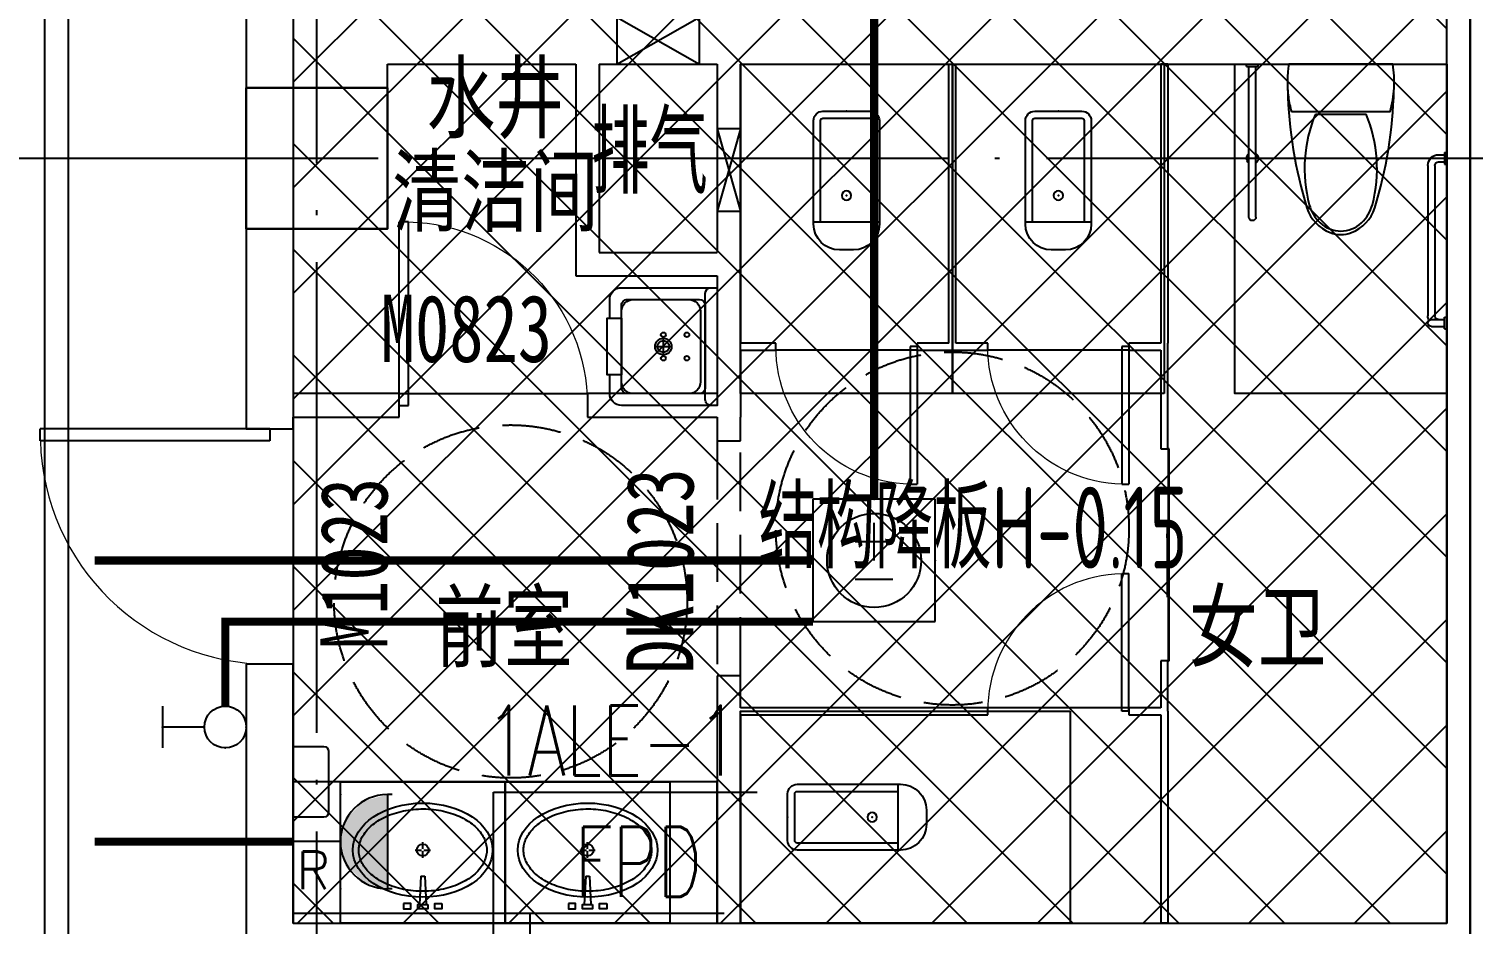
# Model space of a CAD drawing. Extents: x -228436 to 663611, y -207485 to 163917.
# Drawn here: x 47277 to 53412, y 11145 to 14950 of the extents above; entities that cross this region are included whole.
import ezdxf
from ezdxf.enums import TextEntityAlignment as Align

# ---------------------------------------------------------------- set-up
doc = ezdxf.new("R2010")
doc.units = 0
doc.header["$LTSCALE"] = 1000
for name, pattern in [('DASH', [0.35, 0.25, -0.1]), ('X-104 13#平面$0$DASH', [0.35, 0.25, -0.1]), ('X-104 13#平面$0$DOTE', [2.4200000000000004, 2, -0.2, 0.02, -0.2])]:
    doc.linetypes.add(name, pattern=pattern)
doc.layers.get('0').update_dxf_attribs({"linetype": 'CONTINUOUS'})
for name, color, linetype in [('CABLETRAY', 130, 'CONTINUOUS'), ('DIM-箱柜', 80, 'CONTINUOUS'), ('EQUIP-动力', 80, 'CONTINUOUS'), ('EQUIP-插座', 80, 'CONTINUOUS'), ('EQUIP-照明', 80, 'CONTINUOUS'), ('TEL_LEAD', 3, 'CONTINUOUS'), ('WIRE-动力控制', 160, 'DASH'), ('WIRE-插座', 160, 'CONTINUOUS'), ('X-104 13#平面$0$02-TEXT_房间', 9, 'CONTINUOUS'), ('X-104 13#平面$0$02-TEXT_标注', 8, 'CONTINUOUS'), ('X-104 13#平面$0$02-TEXT_门窗', 8, 'CONTINUOUS'), ('X-104 13#平面$0$A-C_窗', 8, 'CONTINUOUS'), ('X-104 13#平面$0$A-C_门', 8, 'CONTINUOUS'), ('X-104 13#平面$0$A-I_卫-洁具', 8, 'CONTINUOUS'), ('X-104 13#平面$0$A-I_卫-隔断', 8, 'CONTINUOUS'), ('X-104 13#平面$0$A-TECH_暖通', 6, 'CONTINUOUS'), ('X-104 13#平面$0$A_AXIS-轴线', 8, 'X-104 13#平面$0$DOTE'), ('X-104 13#平面$0$A_STR-砌块墙', 7, 'CONTINUOUS'), ('X-104 13#平面$0$A_STR-砼柱', 7, 'CONTINUOUS')]:
    doc.layers.add(name, color=color, linetype=linetype)
doc.layers.add('X-104 13#平面$0$000套内', color=8, linetype='CONTINUOUS', lineweight=30, plot=False)
doc.layers.add('X-104 13#平面$0$04-不打印_辅助线', color=8, linetype='CONTINUOUS', plot=False)
doc.styles.add('_TCH_DIM', font='SIMPLEX', dxfattribs={"bigfont": 'GBCBIG'})
doc.styles.add('_TEL_DIM', font='ROMANS2', dxfattribs={"width": 0.8, "height": 3.5, "bigfont": 'HZDF2'})
doc.styles.get("Standard").update_dxf_attribs({"font": 'GBENOR', "bigfont": 'GBCBIG'})
doc.styles.add('X-104 13#平面$0$_TCH_SPACE', font='STXIHEI.TTF', dxfattribs={"width": 0.75, "height": 5})
doc.styles.add('X-104 13#平面$0$_TCH_WINDOW', font='STXIHEI.TTF', dxfattribs={"width": 0.75, "height": 3.5})
doc.styles.add('X-104 13#平面$0$Standard', font='ros1.shx', dxfattribs={"width": 0.75, "bigfont": 'jd.shx'})

# ---------------------------------------------------------------- blocks, each defined once
blk = doc.blocks.new('X-104 13#平面$0$轴网')
at = {"layer": 'X-104 13#平面$0$A_AXIS-轴线', "linetype": 'X-104 13#平面$0$DOTE'}
blk.add_line((48500, -7400.98603368341), (48500, 24620.25062679139), dxfattribs=at)
blk = doc.blocks.new('X-104 13#平面$0$$lvtry$00000200')
at = {"color": 0}
for p, q in [((-109.7834388052506, -40.0000000100008, 1e-08), (-109.7834388052433, -469.6564289897615, 1e-08)), ((99.78343880524335, -30.0000000100008, 1e-08), (-99.78343880524335, -30.0000000100008, 1e-08)), ((109.7834388052361, -469.6564289897615, 1e-08), (109.7834388052361, -40.0000000100008, 1e-08))]:
    blk.add_line(p, q, dxfattribs=at)
at = {"color": 0, "elevation": 1e-08}
blk.add_lwpolyline([(99.78343880524335, -1.000080374069512e-08), (-99.78343880524335, -1.000080374069512e-08, 0.4142135623730951), (-139.7834388052433, -40.0000000100008), (-139.7834388052433, -479.6564289897615, 0.4142135623730951), (-29.78343880524335, -589.6564289897615), (29.78343880523607, -589.6564289897615, 0.4142135623730903), (139.7834388052361, -479.6564289897633), (139.7834388052361, -40.0000000100008, 0.4142135623730951)], format="xyb", close=True, dxfattribs=at)
blk.add_lwpolyline([(139.7834388052361, -469.6564289897615), (-139.7834388052433, -469.6564289897615)], dxfattribs=at)
at = {"color": 0}
blk.add_circle((0, -358.6146012114659, 1e-08), 20, dxfattribs=at)
for centre, start, end in [((-99.78343880525063, -40.0000000100008, 1e-08), 90, 180), ((99.78343880523607, -40.0000000100008, 1e-08), 0, 90)]:
    blk.add_arc(centre, 10, start, end, dxfattribs=at)
for p in [(0, 0), (0, -358.6146012114659, 1e-08)]:
    blk.add_point(p, dxfattribs=at)
blk = doc.blocks.new('X-104 13#平面$0$hgfasg')
at = {"layer": 'X-104 13#平面$0$04-不打印_辅助线'}
blk.add_lwpolyline([(-450, 1400), (450, 1400), (450, 0), (-450, 0)], close=True, dxfattribs=at)
at = {"yscale": -1}
blk.add_blockref('X-104 13#平面$0$$lvtry$00000200', (0, 200), dxfattribs=at)
blk = doc.blocks.new('X-104 13#平面$0$A-toilet-F2$0$A-toilet-F3$0$$plan$00000388')
for p, q in [((-202.5, -209.53125), (-202.5, 209.53125)), ((0, -220.78125), (0, 220.78125)), ((-211.7636100000016, 107.6506163835302), (-211.7636100000016, -107.6506388835276))]:
    blk.add_line(p, q)
blk.add_lwpolyline([(-202.4999999999999, -209.5312499999999), (-151.5815775000015, -220.9312574999972), (-102.2263650000007, -226.3893074999992), (-50.17650749999908, -226.3893074999992), (8.526512829121202e-14, -220.7812499999999)])
for centre, radius, start, end in [((-70.50223739520334, -1596.893304158019), 1822.905267548176, 91.22236801686525, 107.2477400730136), ((-76.17188249999913, -236.25), 463.3354349999999, 97.73994600000086, 105.8219819999994), ((-76.17188249999913, -236.25), 463.3354349999999, 80.5376779999934, 97.73994600000086), ((-562.4982811024126, -12.18639293920603), 163.5812782416205, 107.2477400730136, 159.5476091936029), ((-555.5449209055997, -23.26485846064998), 162.7261878014058, 104.7785650587778, 136.8542646013629), ((-443.4417002224786, -448.2021481943076), 602.2018211347165, 67.37374387746667, 104.7785650587778), ((-580.3665348804823, -1.124999869261956e-05), 128.7061108459815, 136.8542646013629, 223.1457353986371), ((-595.175017904075, 0), 128.7061108459815, 159.5476091936029, 200.4523908063857), ((-562.4982811024126, 12.18639293920603), 163.5812782416205, 200.4523908063857, 252.7522599269864), ((-555.5449209055997, 23.26483596065259), 162.7261878014058, 223.1457353986371, 255.2214349412222), ((-443.4417002224786, 448.2021256943101), 602.2018211347165, 255.2214349412222, 292.6262561225334), ((-70.50223739520334, 1596.893304158019), 1822.905267548176, 252.7522599269864, 268.7776319831348)]:
    blk.add_arc(centre, radius, start, end)
blk = doc.blocks.new('X-104 13#平面$0$33')
at = {"layer": 'X-104 13#平面$0$04-不打印_辅助线'}
blk.add_lwpolyline([(-450, 1399.999999999709), (450, 1399.999999999651), (450, -3.492459654808044e-10), (-450, -2.91038304567337e-10)], close=True, dxfattribs=at)
at = {"rotation": 270}
blk.add_blockref('X-104 13#平面$0$A-toilet-F2$0$A-toilet-F3$0$$plan$00000388', (0, 0), dxfattribs=at)
blk = doc.blocks.new('X-104 13#平面$0$残疾人扶手1')
for p, q in [((-700, -9.99999475479126), (-700.0000001192093, 5.424022674560547e-06)), ((-1.788139343261719e-07, -10), (0, 0)), ((-750.0000001192093, -9.999994456768036), (-750, -1.549720764160156e-06)), ((-750.0000001192093, -9.999994456768036), (-700, -9.99999475479126)), ((-740, -65.00071978569031), (-740.0000000596046, -9.99999463558197)), ((-710.0000001192093, -65.00164842605591), (-710.0000000596046, -9.999994695186615)), ((-54.99999988079071, -50.00000697374344), (-695.0000002384186, -49.99999493360519)), ((-50, -9.999999940395355), (-50, -1.192092895507812e-07)), ((-1.788139343261719e-07, -10), (-50, -9.999999940395355)), ((-40.00000005960464, -35.00000029802322), (-40, -10.00000005960464)), ((-10.00000005960464, -35.00000041723251), (-10, -10.00000005960464)), ((-54.99999988079071, -80.00000703334808), (-695.0000002384186, -79.9999949336052))]:
    blk.add_line(p, q)
for centre, radius, start, end in [((-695, -34.99999493360519), 15, 180, 270), ((-55, -35.00000023841858), 15, 270, 0), ((-55, -35.00000023841858), 45.00000000000363, 270, 0), ((-725, -64.9999949336052), 14.99999998312334, 180, 0), ((-695, -34.99999493360519), 45.00000000000363, 244.4712198360607, 270)]:
    blk.add_arc(centre, radius, start, end)
blk = doc.blocks.new('X-104 13#平面$0$残疾人扶手2')
for p, q in [((-10.00000113248825, -49.99999988079071), (-10.00000011920929, 3.576278686523438e-07)), ((-10.00000011920929, 3.576278686523438e-07), (-5.960464477539062e-08, 0)), ((-650.0016621351242, -9.999985933303833), (-10.00000029802322, -9.999999582767487)), ((-650.0007342100143, -39.99998587369919), (-10.00000101327896, -39.99999994039536)), ((-10.00000113248825, -49.99999988079071), (-8.046627044677734e-06, -49.99999994039536))]:
    blk.add_line(p, q)
for centre, radius, start, end in [((-400.0000005364418, -24.99999982118607, -9.52677845565972e-09), 25, 36.86992769834287, 143.1300702524336), ((-650.0000090003014, -24.99998587369919), 14.99999998312334, 90, 270), ((-400.0000005364418, -24.99999982118607, -9.52677845565972e-09), 25, 216.8698662268071, 323.1301310407838)]:
    blk.add_arc(centre, radius, start, end)
blk = doc.blocks.new('X-104 13#平面$0$meae')
for p, q in [((-215.039999999979, 0), (-243.7679999999818, 0)), ((-210, 5.039999999979045), (-210, 32.76000000000931)), ((-176.7359999999753, 0), (-204.9599999999627, 0)), ((-99.54815868195146, 8), (21.68149024352897, 14.3899337600451)), ((-99.54815868195146, -7.999999999941792), (-99.54815868195146, 8)), ((21.68149024352897, -14.3899337601033), (21.68149024352897, 14.3899337600451)), ((-210, -32.25599999999395), (-210, -5.039999999979045)), ((-99.54815868195146, -8.000000000058208), (21.68149024352897, -14.3899337601033))]:
    blk.add_line(p, q)
for points in [[(17.19145484233741, 81.35012003820157), (40, 81.35012003820157), (39.99999999994179, 51.35012003820157), (17.1914548422792, 51.35012003820157)], [(21.68149024352897, 21.35012003820157), (40, 21.35012003820157), (40, -21.35012003820157), (21.68149024352897, -21.35012003820157)], [(17.19145484233741, -81.35012003820157), (40, -81.35012003820157), (39.99999999994179, -51.35012003820157), (17.1914548422792, -51.35012003820157)]]:
    blk.add_lwpolyline(points, close=True)
at = {"const_width": 0.8399999999999999}
blk.add_lwpolyline([(-209.5800000000163, -0.1400000000139698, -0.9999999999999999), (-210.4199999999837, -0.1400000000139698, -0.9999999999999999)], format="xyb", close=True, dxfattribs=at)
blk.add_circle((-210, 0), 25.2)
blk.add_ellipse((-210, 0), major_axis=(0, -296.8388870928175), ratio=0.6737661697857759)
at = {"color": 8}
blk.add_open_spline([(-210, -271.838887092832), (-201.6286662275088, -271.838887092832), (-193.2556980797672, -270.8834744876949), (-176.5567826171755, -267.0318226981908), (-168.2292954665609, -264.1331208487391), (-151.7464247078751, -256.3412992825033), (-143.592075161112, -251.4461166422116), (-127.6688291439204, -239.6628589069005), (-119.9016611408442, -232.7743547918508), (-105.0053654383519, -217.100718463771), (-97.87740360945463, -208.3160983382841), (-84.50442564953119, -189.0367220979533), (-78.25994529254967, -178.5426552897552), (-66.86596525227651, -156.1005802754662), (-61.71665413689334, -144.1531549534993), (-52.68240508378949, -119.1104159536771), (-48.79751711455174, -106.0155586157343), (-42.41598126577446, -79.01830609660828), (-39.91934085072717, -65.11628590768669), (-36.39207964838715, -36.86706837144447), (-35.3614577781409, -22.5202054088586), (-34.79793056182098, 6.244822261855006), (-35.26502483320655, 20.66266644134885), (-37.68259151588427, 49.19399507466005), (-39.63306519814068, 63.30715293157846), (-44.95700291811954, 90.86129060061648), (-48.33046480413759, 104.3019146881416), (-56.39392556494568, 130.1611448710319), (-61.0838973345235, 142.5793309712317), (-71.62818411248736, 166.0733063118532), (-77.48238030000357, 177.1485642623738), (-90.15903716551838, 197.6798496269621), (-96.98112566315103, 207.1352148510632), (-111.3602107425686, 224.2113378457143), (-118.9163064261083, 231.8314545630128), (-134.510733252624, 245.1036245926516), (-142.547481424408, 250.7556368449004), (-158.868371842138, 260.0530890176306), (-167.1509793659789, 263.6999722997425), (-183.7976203592261, 269.0257272459567), (-192.162095878215, 270.7072330619558), (-208.8995512870024, 272.153067119536), (-217.2755150526064, 271.9185741905239), (-234.0031495776493, 269.526916392555), (-242.3573442720808, 267.3679324407713), (-258.9526960913208, 261.0731867576833), (-267.1936322519905, 256.9349128940958), (-283.3781850557425, 246.65468100406), (-291.3201072766096, 240.5117016318836), (-306.6623222918133, 226.2813428560039), (-314.0611830068519, 218.1942343084957), (-328.0653621423407, 200.2301868745126), (-334.6699371464783, 190.353927289194), (-346.859358667396, 169.044026111078), (-352.4439172392595, 157.6110181525), (-362.4072642970132, 133.476927122334), (-366.7859668953461, 120.7763437553076), (-374.1964356524404, 94.43610308453208), (-377.2281845823745, 80.79684587812517), (-381.8495765395346, 52.93462008907227), (-383.4392193020904, 38.71199739631265), (-385.1273327118251, 10.0537408667733), (-385.225804392132, -4.381569712015335), (-383.9285565786413, -33.08909023553133), (-382.5328362500295, -47.36097819061251), (-378.2902226594742, -75.36972922243876), (-375.4433290168527, -89.10625087702647), (-368.3874579074909, -115.6863969620317), (-364.1784936326439, -128.529630749661), (-354.5335200406262, -152.9902308470919), (-349.097582319926, -164.6071133053629), (-337.1786070214584, -186.3198765731067), (-330.6958189697471, -196.415140855941), (-316.9037533847149, -214.843760280055), (-309.5951420506462, -223.1764269854757), (-294.4000191528467, -237.9131964488188), (-286.5148495539906, -244.3169298697612), (-270.41386736813, -255.1213227973203), (-262.1997869724291, -259.5227866767091), (-245.6385630253353, -266.3373192788567), (-237.2919559226721, -268.7527736420161), (-222.6272707111784, -271.2949484957498), (-216.3134306632564, -271.838887092832), (-210, -271.838887092832)], degree=3, knots=[0, 0, 0, 0, 0.1541728099079682, 0.1541728099079682, 0.3083456198159364, 0.3083456198159364, 0.4625184297239047, 0.4625184297239047, 0.6166912396318729, 0.6166912396318729, 0.7708640495398411, 0.7708640495398411, 0.9250368594478093, 0.9250368594478093, 1.079209669355778, 1.079209669355778, 1.233382479263746, 1.233382479263746, 1.387555289171714, 1.387555289171714, 1.541728099079682, 1.541728099079682, 1.69590090898765, 1.69590090898765, 1.850073718895619, 1.850073718895619, 2.004246528803587, 2.004246528803587, 2.158419338711555, 2.158419338711555, 2.312592148619523, 2.312592148619523, 2.466764958527492, 2.466764958527492, 2.62093776843546, 2.62093776843546, 2.775110578343428, 2.775110578343428, 2.929283388251396, 2.929283388251396, 3.083456198159364, 3.083456198159364, 3.237629008067333, 3.237629008067333, 3.391801817975301, 3.391801817975301, 3.545974627883269, 3.545974627883269, 3.700147437791237, 3.700147437791237, 3.854320247699206, 3.854320247699206, 4.008493057607174, 4.008493057607174, 4.162665867515142, 4.162665867515142, 4.31683867742311, 4.31683867742311, 4.471011487331078, 4.471011487331078, 4.625184297239047, 4.625184297239047, 4.779357107147015, 4.779357107147015, 4.933529917054983, 4.933529917054983, 5.087702726962951, 5.087702726962951, 5.24187553687092, 5.24187553687092, 5.396048346778888, 5.396048346778888, 5.550221156686856, 5.550221156686856, 5.704393966594824, 5.704393966594824, 5.858566776502792, 5.858566776502792, 6.012739586410761, 6.012739586410761, 6.166912396318729, 6.166912396318729, 6.283185307179586, 6.283185307179586, 6.283185307179586, 6.283185307179586], dxfattribs=at)
at = {"layer": 'X-104 13#平面$0$04-不打印_辅助线'}
blk.add_lwpolyline([(-499.9999999998836, -349.9999999999418), (-499.9999999998836, 350.0000000000582), (100.0000000001164, 350.0000000000582), (100.0000000001164, -349.9999999999418)], close=True, dxfattribs=at)
blk = doc.blocks.new('X-104 13#平面$0$hgfd')
at = {"color": 8}
for p, q in [((3.335953806526959e-07, 266.5000000000036), (2.372253220528364e-07, 189.5000000000036)), ((-38.49999971458601, 228.000000048185), (38.50000028541399, 227.9999999518077))]:
    blk.add_line(p, q, dxfattribs=at)
for points in [[(250, -3.504792402964085e-07), (-249.9999999999927, 3.504792402964085e-07), (-249.9999994917889, 406.0000003504792, -0.4142135623732199), (-199.9999994292011, 456.0000002878987), (-119.9999994292084, 456.0000001877597), (-119.9999994166865, 466.000000187767), (120.0000005833208, 465.9999998122548), (120.0000005708062, 455.9999998122548), (200.000000570777, 455.9999997121158, -0.414213562372991), (250.0000005081893, 405.9999996495353)], [(175.000000062566, 49.99999974339516), (-174.9999999374049, 50.00000025659756, -0.4142135623730927), (-199.9999999061183, 75.00000028789145), (-199.9999995230974, 381.0000002878987, -0.414213562373095), (-174.9999994917962, 406.0000002565976), (175.0000005082111, 405.9999997434024, -0.4142135623731322), (200.0000004769245, 380.9999997121085), (200.0000000938744, 74.99999971210127, -0.4142135623730573)], [(250, -3.504792402964085e-07), (-249.9999999999927, 3.504792402964085e-07), (-249.9999999686988, 25.00000035048652, -0.4142135623730971), (-224.9999999373977, 50.00000031918535), (225.0000000625878, 49.99999968082193, -0.4142135623730932), (250.0000000313012, 24.99999964952804)]]:
    blk.add_lwpolyline(points, format="xyb", close=True)
blk.add_lwpolyline([(120.0000005708062, 455.9999998122548), (200.000000570777, 455.9999997121158, -0.414213562373095), (250.0000005081893, 405.9999996495353), (250, -3.504792402964085e-07), (-249.9999999999927, 3.504792402964085e-07), (-249.9999994917889, 406.0000003504792, -0.4142135623730929), (-199.9999994292011, 456.0000002878987), (-119.9999994292084, 456.0000001877597)], format="xyb")
blk.add_lwpolyline([(120.0000005082184, 405.9999998122476), (-119.9999994917889, 406.0000001877524), (-119.9999994166865, 466.000000187767), (120.0000005833208, 465.9999998122548)], close=True)
blk.add_lwpolyline([(150.0000000876389, 69.99999977469633), (-149.9999999123756, 70.00000022531094, -0.4142135623730976), (-199.9999998497879, 120.0000002878915), (-199.9999995543913, 356.0000002878842, -0.414213562373095), (-149.9999994918035, 406.0000002253037), (150.0000005081965, 405.9999997746963, -0.414213562373095), (200.0000004456087, 355.9999997121085), (200.0000001502194, 119.9999997121231, -0.4142135623731096)], format="xyb", close=True, dxfattribs=at)
for centre, radius in [((2.854139893315732e-07, 228.0000000000036), 35), ((-49.99999971457146, 228.0000000625914), 10), ((50.00000028542127, 227.9999999374159), 10), ((-49.99999983975431, 128.0000000625841), 10), ((50.00000016025297, 127.9999999374159), 10)]:
    blk.add_circle(centre, radius)
blk.add_circle((2.854139893315732e-07, 228.0000000000036), 25, dxfattribs=at)
blk = doc.blocks.new('*U103')
blk.add_lwpolyline([(200.000000000211, 0), (200.000000000211, 350.0000000002182), (0, 350.0000000002182), (0, 0), (200.000000000211, 0), (0, 350.0000000002182), (0, 0), (200.000000000211, 350.0000000002182)])
blk = doc.blocks.new('*U104')
blk.add_lwpolyline([(100.000000000211, 0), (100.000000000211, 350.0000000002181), (0, 350.0000000002181), (0, 0), (100.000000000211, 0), (0, 350.0000000002181), (0, 0), (100.000000000211, 350.0000000002181)])
blk = doc.blocks.new('X-104 13#平面$0$$DorLib2D$00000001')
for p, q in [((0.45, 0.9750000000000001), (0.5000000000000002, 0.9750000000000001)), ((0.45, 0), (0.45, 0.9750000000000001)), ((0.5, 0), (0.5, 0.9750000000000001)), ((0.5, 0), (0.45, 0))]:
    blk.add_line(p, q)
at = {"lineweight": 13}
blk.add_arc((0.475, 0), 0.975, 91.4692835813538, 180, dxfattribs=at)
blk = doc.blocks.new('X-104 13#平面$0$$DorLib2D$00000129')
at = {"color": 0, "linetype": 'Continuous'}
for p, q in [((-0.5, 0.5450265822420022), (-0.5, 0.6866180048083095)), ((-0.5, 0.6866180048083095), (0.5, 0.6866180048083095)), ((0.5, 0.6866180048083095), (0.5, 0.5450265822420022)), ((0.5, 0.5450265822420022), (-0.5, 0.5450265822420022)), ((-0.5, 0.5000000000000213), (-0.5, 0.5450265822420022)), ((0.5, 0.5000000000000213), (0.5, 0.5450265822420022)), ((-0.2000000000007276, 0.4374999999999929), (0.1583561238185212, 0.4374999999999929)), ((0.1583561238185212, 0.4374999999999929), (0.08044729752509738, 0.3407772342442641)), ((0.08044729752509738, 0.3407772342442641), (0.08044729752509738, 0.4375))]:
    blk.add_line(p, q, dxfattribs=at)
blk = doc.blocks.new('_FZHK')
blk.add_lwpolyline([(-0.5, -0.5), (0.5, -0.5), (0.5, 0.5), (-0.5, 0.5)], close=True)
blk = doc.blocks.new('X-104 13#平面')
at = {"layer": 'X-104 13#平面$0$04-不打印_辅助线'}
h = blk.add_hatch(dxfattribs=at)
h.set_pattern_fill('ANSI37', color=256, scale=200)
h.set_pattern_definition([(45, (0, 0), (-224.5064030267288, 224.5064030267288), []), (135, (0, 0), (-224.5064030267288, -224.5064030267288), [])])
h.paths.add_polyline_path([(53300.00000000653, 17999.9999999997), (50692.11541295193, 17999.99999999997), (48400.00000000648, 16676.64654932238), (48400.00000000693, 11149.99999999953), (53300.00000000652, 11149.9999999997)])
blk.add_lwpolyline([(48200.00000000003, 14700.00000000009), (48800.00000000003, 14700.00000000009), (48800.00000000003, 14100.00000000009), (48200.00000000003, 14100.00000000009)], close=True)
at = {"layer": 'X-104 13#平面$0$000套内'}
blk.add_lwpolyline([(7100.000000003152, -1550.000000000497), (21949.99999999995, -1550.000000000005), (21950, -950.0000000000144), (48400.00000000652, -950), (48400.00000000652, 11049.99999999971), (53400.00000000652, 11049.99999999971), (53400.00000000652, 18099.99999999973), (58249.99999999994, 18099.99999999973), (58249.99999999995, 18889.98122512306), (53289.06962433707, 23052.69607363776), (37949.99999999994, 14213.31606116103), (37949.99999999986, 10049.99999999997), (12454.85512413024, 10049.99999999997), (4447.428597971112, 15350.00000000007), (4099.999999999926, 15350.00000000006), (4100.000000000031, 6299.999999999965), (7100.000000000027, 6299.999999999968), (7100.000000000029, -1550.000000000497)], dxfattribs=at)
at = {"layer": 'X-104 13#平面$0$04-不打印_辅助线'}
blk.add_lwpolyline([(53300.00000000653, 17999.9999999997), (50692.11541295193, 17999.99999999997), (48400.00000000648, 16676.64654932238), (48400.00000000693, 11149.99999999953), (53300.00000000652, 11149.9999999997)], close=True, dxfattribs=at)
at = {"layer": 'X-104 13#平面$0$A-C_窗', "linetype": 'DASH'}
for p, q in [((50200.00000000654, 13199.9999999996), (50200.00000000654, 12199.9999999996)), ((50300.00000000654, 12199.9999999996), (50300.00000000654, 13199.9999999996))]:
    blk.add_line(p, q, dxfattribs=at)
at = {"layer": 'X-104 13#平面$0$A-C_门'}
for p, q in [((48850.00000000666, 13399.9999999996), (49650.00000000666, 13399.9999999996)), ((48400.00000000652, 13249.9999999997), (48400.00000000652, 12249.9999999997))]:
    blk.add_line(p, q, dxfattribs=at)
at = {"layer": 'X-104 13#平面$0$A-I_卫-洁具', "ltscale": 0.1}
blk.add_line((49300.00000000648, 11749.99999999972), (49300.00000000648, 11149.99999999972), dxfattribs=at)
blk.add_lwpolyline([(48400.00000000639, 11599.99999999966), (48400.00000000639, 11899.99999999966), (48530.00000000639, 11899.99999999966, -0.414213562373095), (48550.00000000639, 11879.99999999966), (48550.00000000639, 11619.99999999966, -0.414213562373095), (48530.00000000639, 11599.99999999966)], format="xyb", close=True, dxfattribs=at)
for points in [[(48400.00000000639, 11149.99999999966), (50200.0000000064, 11149.99999999966), (50200.00000000658, 11749.99999999977), (48400.00000000639, 11749.99999999966)], [(48400.00000000693, 11149.99999999953), (50200.00000000717, 11149.99999999918), (50200.00000000717, 11189.99999999918), (48400.00000000693, 11189.99999999953)]]:
    blk.add_lwpolyline(points, close=True, dxfattribs=at)
at = {"layer": 'X-104 13#平面$0$A-I_卫-洁具', "linetype": 'X-104 13#平面$0$DASH'}
for centre in [(51200.00000000597, 12826.5709121621), (49323.19827218121, 12516.64817327634)]:
    blk.add_circle(centre, 750, dxfattribs=at)
at = {"layer": 'X-104 13#平面$0$A-I_卫-隔断'}
for p, q in [((51185.00000000652, 13614.99999999973), (51185.00000000653, 14799.99999999968)), ((51185.00000000653, 14799.99999999968), (51215.00000000653, 14799.99999999968)), ((51215.00000000662, 13614.9999999996), (51215.00000000653, 14799.99999999968)), ((52085.00000000658, 14799.99999999968), (52085.00000000658, 13614.9999999996)), ((52115.00000000658, 14799.99999999968), (52085.00000000658, 14799.99999999968)), ((52115.00000000658, 14799.99999999968), (52115.00000000658, 13614.99999999962)), ((50450.00000000596, 13614.99999999984), (50300.00000000666, 13614.99999999973)), ((50300.00000000644, 13584.9999999996), (50450.00000000596, 13584.99999999953)), ((50450.00000000596, 13584.99999999953), (50450.00000000596, 13614.99999999984)), ((51050.00000000653, 13584.99999999962), (50450.00000000653, 13584.99999999962)), ((51185.00000000652, 13614.99999999973), (51050.00000000597, 13614.99999999984)), ((51050.00000000597, 13614.99999999984), (51050.00000000597, 13584.99999999955)), ((51050.00000000597, 13584.99999999955), (51200.00000000653, 13584.99999999962)), ((51200.00000000653, 13584.99999999962), (51350.00000000596, 13584.99999999965)), ((51350.00000000596, 13614.99999999959), (51215.00000000662, 13614.9999999996)), ((51350.00000000596, 13584.99999999965), (51350.00000000596, 13614.99999999959)), ((51950.00000000612, 13584.99999999962), (51350.00000000612, 13584.99999999962)), ((52085.00000000658, 13614.9999999996), (51950.00000000596, 13614.99999999959)), ((51950.00000000596, 13614.99999999959), (51950.00000000597, 13584.99999999963)), ((51950.00000000597, 13584.99999999963), (52085.00000000658, 13584.99999999961)), ((52085.00000000658, 13584.99999999961), (52085.00000000655, 13164.99999998808)), ((52115.00000000658, 13164.99999998808), (52115.00000000658, 13614.99999999962)), ((52085.00000000655, 13164.99999998808), (52115.00000000658, 13164.99999998808)), ((52115.00000000658, 12264.99999998808), (52085.00000000655, 12264.99999998808)), ((52085.00000000655, 12264.99999998808), (52085.00000000658, 12064.99999999963)), ((52115.00000000658, 12049.99999999963), (52115.00000000658, 12264.99999998808)), ((51350.00000000596, 12064.99999999964), (50300.00000000651, 12064.99999999963)), ((50300.00000000653, 12034.99999999963), (51350.00000000596, 12034.9999999996)), ((51350.00000000596, 12034.9999999996), (51350.00000000596, 12064.99999999964)), ((51950.0000000065, 12064.99999999963), (51350.0000000065, 12064.99999999963)), ((52085.00000000658, 12064.99999999963), (51950.00000000596, 12064.99999999964)), ((51950.00000000596, 12064.99999999964), (51950.00000000596, 12034.9999999996)), ((51950.00000000596, 12034.9999999996), (52085.00000000656, 12034.99999999963)), ((52085.00000000656, 12034.99999999963), (52085.00000000658, 11149.9999999997)), ((52115.00000000658, 12049.99999999963), (52115.00000000658, 11149.9999999997)), ((52115.00000000658, 11149.9999999997), (52085.00000000658, 11149.9999999997))]:
    blk.add_line(p, q, dxfattribs=at)
at = {"layer": 'X-104 13#平面$0$A_AXIS-轴线', "linetype": 'X-104 13#平面$0$DOTE'}
blk.add_line((39500, 14400.00000000007), (60408.42140219617, 14400.00000000009), dxfattribs=at)
at = {"layer": 'X-104 13#平面$0$A_STR-砌块墙'}
for p, q in [((48200.00000000651, 16792.11660316024), (48200.00000000652, 14899.9999999997)), ((48200.00000000652, 14899.9999999997), (48200.0000000064, 14699.9999999998)), ((48800.00000000652, 14699.99999999969), (48800.00000000652, 14799.99999999969)), ((48800.00000000652, 14799.99999999969), (49600.00000000644, 14799.99999999976)), ((49600.00000000644, 14799.99999999976), (49600.00000000644, 13899.99999999982)), ((49700.00000000657, 14799.99999999962), (49700.00000000656, 13999.99999999963)), ((49700.00000000657, 14799.99999999962), (50200.00000000661, 14799.99999999962)), ((50200.00000000661, 14799.99999999962), (50200.0000000066, 13999.99999999963)), ((50300.00000000648, 14799.99999999969), (50300.00000000654, 13899.99999999971)), ((50300.00000000648, 14799.99999999969), (53300.00000000651, 14799.99999999969)), ((53300.00000000651, 14799.99999999969), (53300.00000000652, 11149.99999999967)), ((48400.00000000669, 14699.99999999976), (48800.00000000652, 14699.99999999969)), ((48200.00000000655, 14100), (48200.00000000652, 13299.9999999996)), ((48400.00000000652, 14100), (48400.00000000651, 13399.99999999956)), ((49700.00000000656, 13999.99999999963), (50200.0000000066, 13999.99999999963)), ((49600.00000000644, 13899.99999999982), (50200.00000000628, 13899.99999999982)), ((50200.00000000628, 13899.99999999982), (50200.00000000654, 13614.99999999962)), ((50300.00000000654, 13899.99999999971), (50300.00000000666, 13614.99999999973)), ((50200.00000000654, 13614.99999999962), (50200.00000000682, 13399.99999999956)), ((50300.00000000644, 13584.9999999996), (50300.00000000654, 13299.9999999996)), ((48850.00000000685, 13399.99999999954), (48400.00000000651, 13399.99999999956)), ((48850.00000000686, 13299.99999999959), (48850.00000000685, 13399.99999999954)), ((50200.00000000682, 13399.99999999956), (49650.00000000656, 13399.99999999954)), ((49650.00000000656, 13399.99999999954), (49650.00000000656, 13299.99999999959)), ((48200.00000000652, 13299.9999999996), (48200.00000000654, 13249.9999999997)), ((48400.00000000652, 13299.99999999962), (48850.00000000686, 13299.99999999959)), ((48400.0000000065, 13249.9999999997), (48400.00000000652, 13299.99999999962)), ((49650.00000000656, 13299.99999999959), (50200.0000000065, 13299.99999999962)), ((50200.0000000065, 13299.99999999962), (50200.00000000653, 13199.9999999997)), ((50300.00000000653, 13199.9999999997), (50300.00000000654, 13299.9999999996)), ((48200.00000000654, 13249.9999999997), (48400.0000000065, 13249.9999999997)), ((50200.00000000653, 13199.9999999997), (50300.00000000653, 13199.9999999997)), ((48400.0000000065, 12249.9999999997), (48200.00000000654, 12249.9999999997)), ((48200.00000000654, 12249.9999999997), (48200.00000000652, 11049.99999999971)), ((48400.00000000652, 11149.9999999997), (48400.0000000065, 12249.9999999997)), ((50300.00000000651, 12199.9999999997), (50200.00000000655, 12199.9999999997)), ((50200.00000000655, 12199.9999999997), (50200.00000000654, 12049.99999999963)), ((50300.00000000651, 12064.99999999963), (50300.00000000651, 12199.9999999997)), ((50200.00000000654, 12049.99999999963), (50200.00000000653, 11149.9999999997)), ((50300.00000000653, 12034.99999999963), (50300.00000000653, 11149.99999999983)), ((48400.00000000652, 11149.9999999997), (50200.00000000653, 11149.9999999997)), ((50300.00000000653, 11149.99999999983), (50700.00000000648, 11149.99999999971)), ((50700.00000000648, 11149.99999999971), (53300.00000000652, 11149.99999999967))]:
    blk.add_line(p, q, dxfattribs=at)
blk.add_blockref('X-104 13#平面$0$轴网', (0, 0))
at = {"layer": 'X-104 13#平面$0$A-C_门'}
ref = blk.add_blockref('X-104 13#平面$0$$DorLib2D$00000001', (49250.00000000666, 13349.9999999996), dxfattribs=dict(at, xscale=-800, yscale=800, zscale=100))
ref.add_attrib('A', 'M0823', (48771.2104001546, 13534.40726432321), dxfattribs={"layer": 'X-104 13#平面$0$02-TEXT_门窗', "height": 285.4257641921397, "style": 'X-104 13#平面$0$_TCH_WINDOW', "width": 0.75})
ref = blk.add_blockref('X-104 13#平面$0$$DorLib2D$00000001', (48300.00000000652, 12749.9999999997), dxfattribs=dict(at, xscale=-1000, yscale=-1000, zscale=200, rotation=270))
ref.add_attrib('A', 'M1023', (48800.00000000643, 12314.12390829674), dxfattribs={"layer": 'X-104 13#平面$0$02-TEXT_门窗', "height": 285.4257641921397, "rotation": 90, "style": 'X-104 13#平面$0$_TCH_WINDOW', "width": 0.75})
at = {"layer": 'X-104 13#平面$0$A-I_卫-洁具', "ltscale": 0.1}
for name, p, rotation in [('X-104 13#平面$0$hgfasg', (50750.00000000653, 14799.99999999968), 180), ('X-104 13#平面$0$hgfasg', (51650.00000000653, 14799.99999999968), 180), ('X-104 13#平面$0$33', (52850.00000000652, 14799.99999999939), 180), ('X-104 13#平面$0$hgfd', (50199.99999962832, 13599.99999999978), 89.9999999936968), ('X-104 13#平面$0$hgfasg', (50300.00000000648, 11599.99999999963), 270), ('X-104 13#平面$0$meae', (48950.00000000642, 11249.99999999983), 270), ('X-104 13#平面$0$meae', (49650.00000000642, 11249.99999999983), 270)]:
    blk.add_blockref(name, p, dxfattribs=dict(at, rotation=rotation))
at = {"layer": 'X-104 13#平面$0$A-I_卫-洁具', "ltscale": 0.1, "xscale": -1, "rotation": 270}
for name, p in [('X-104 13#平面$0$残疾人扶手2', (52499.49999997961, 14800.0000000674)), ('X-104 13#平面$0$残疾人扶手1', (53300.00000012367, 14425.00000012735))]:
    blk.add_blockref(name, p, dxfattribs=at)
at = {"layer": 'X-104 13#平面$0$A-I_卫-隔断', "zscale": 30}
for name, p, xscale, yscale, rotation in [('X-104 13#平面$0$$DorLib2D$00000001', (50750.00000000653, 13599.99999999962), -600, 600, 180), ('X-104 13#平面$0$$DorLib2D$00000001', (51650.00000000612, 13599.99999999962), -600, 600, 180), ('X-104 13#平面$0$$DorLib2D$00000129', (52100.00000000658, 12714.99999998803), -900, 30, 270), ('X-104 13#平面$0$$DorLib2D$00000001', (51650.0000000065, 12049.99999999963), -600, -600, 180)]:
    blk.add_blockref(name, p, dxfattribs=dict(at, xscale=xscale, yscale=yscale, rotation=rotation))
at = {"layer": 'X-104 13#平面$0$A-TECH_暖通'}
for name, p, rotation in [('*U103', (49775.00000000619, 14999.99999999955), 270), ('*U104', (50300.00000000663, 14524.9999999992), 180)]:
    blk.add_blockref(name, p, dxfattribs=dict(at, rotation=rotation))
at = {"layer": 'X-104 13#平面$0$A_STR-砼柱', "xscale": 600, "yscale": 600, "zscale": 600}
blk.add_blockref('_FZHK', (48500.00000000652, 14399.99999999984), dxfattribs=at)
at = {"layer": 'X-104 13#平面$0$02-TEXT_房间', "style": 'X-104 13#平面$0$_TCH_SPACE', "width": 0.75}
for s, p in [('水井', (48966.11605377819, 14516.08695126069)), ('清洁间', (48820.89313655801, 14118.57742705355)), ('前室', (49002.77789594454, 12266.90977477466)), ('女卫', (52205.00059309222, 12266.90977477466))]:
    blk.add_text(s, height=285.4257641921404, dxfattribs=at).set_placement(p)
at = {"layer": 'X-104 13#平面$0$02-TEXT_标注', "style": 'X-104 13#平面$0$Standard', "width": 0.75}
blk.add_text('排气', height=347.2868217054263, dxfattribs=at).set_placement((49666.13808756601, 14249.2203946393))
at = {"layer": 'X-104 13#平面$0$02-TEXT_门窗', "style": 'X-104 13#平面$0$_TCH_WINDOW', "width": 0.75}
blk.add_text('DK1023', height=285.4257641921397, rotation=90, dxfattribs=at).set_placement((50100.00000000655, 12209.10207423541))
at = {"layer": 'X-104 13#平面$0$04-不打印_辅助线', "style": 'X-104 13#平面$0$Standard', "width": 0.75}
blk.add_text('结构降板H-0.15', height=347.2868217054263, dxfattribs=at).set_placement((50376.43735279702, 12656.8057080569))
blk = doc.blocks.new('104 13#平面')
blk.add_blockref('X-104 13#平面', (0, 0))
blk = doc.blocks.new('$equip$00001344')
for p, q in [((0.6500000000014552, 0.6500000000014552), (-0.6500000000014552, 0.6500000000014552)), ((-0.6500000000014552, 0.6500000000014552), (-0.6500000000014552, -0.6500000000014552)), ((0.6500000000014552, -0.6500000000014552), (0.6500000000014552, 0.6500000000014552)), ((0, 0), (0, 0.4000000000014552)), ((-0.2000000000007276, 0.2000000000007276), (0.2000000000007276, 0.2000000000007276)), ((-0.2000000000007276, -0.2000000000007276), (0.2000000000007276, -0.2000000000007276)), ((-0.6500000000014552, -0.6500000000014552), (0.6500000000014552, -0.6500000000014552))]:
    blk.add_line(p, q)
blk.add_circle((0, 0), 0.5)
for p in [(0, 0.6500000000014552), (-0.6500000000014552, 0), (0.6500000000014552, 0), (0, -0.6500000000014552)]:
    blk.add_point(p)
at = {"flags": 9}
blk.add_attdef('A', (0, 0), '', height=2e-05, dxfattribs=at)
blk = doc.blocks.new('$equip$00001764')
for p, q in [((-0.5, 1.049999999999272), (-0.5, 1)), ((-0.5, 1), (0.5, 1)), ((0.5, 1.049999999999272), (0.5, 1)), ((0.5, 0.5), (-0.5, 0.5)), ((0, 0.5), (0, 0))]:
    blk.add_line(p, q)
blk.add_arc((0, 1), 0.500000000000025, 180, 0)
for p in [(-0.5, 0.5), (0.5, 0.5), (0, 0)]:
    blk.add_point(p)
for points in [[(0.4330127018911298, 0.75), (-0.4330127018911298, 0.75), (0.5, 1), (-0.5, 1)], [(0.25, 0.5669872981052322), (-0.25, 0.5669872981052322), (0.4330127018911298, 0.75), (-0.4330127018911298, 0.75)], [(0, 0.5), (0, 0.5), (0.25, 0.5669872981052322), (-0.25, 0.5669872981052322)]]:
    blk.add_solid(points)
at = {"color": 7, "style": '_TEL_DIM'}
blk.add_attdef('$TEXT$', text='', height=0.4, dxfattribs=at).set_placement((0.3030595533709857, 0.2110205339395179), align=Align.MIDDLE_CENTER)
at = {"color": 7, "style": '_TEL_DIM', "flags": 1}
blk.add_attdef('A', text='', height=2e-05, dxfattribs=at).set_placement((0, 0), align=Align.MIDDLE_CENTER)
blk = doc.blocks.new('$equip$00002672')
for p, q in [((0.2222222222226264, 0.8888888888905058), (-0.2222222222226264, 0.8888888888905058)), ((0, 0.4444444444452529), (0, 0.8888888888905058))]:
    blk.add_line(p, q)
blk.add_circle((0, 0.2222222222226264), 0.2222222222222)
for p in [(0, 0.8888888888905058), (-0.2222222222226264, 0.2222222222226264), (0.2222222222226264, 0.2222222222226264), (0, 0)]:
    blk.add_point(p)
at = {"color": 7, "style": '_TEL_DIM', "flags": 1}
for tag in ['REMARK', 'A']:
    blk.add_attdef(tag, text='', height=2e-05, dxfattribs=at).set_placement((0, 0), align=Align.MIDDLE_CENTER)

msp = doc.modelspace()

# ---------------------------------------------------------------- linework, layer by layer
at = {"layer": 'CABLETRAY'}
for p, q in [((47344.09943548357, 10617.26329133968), (47344.09943548357, 17955.13743454381)), ((47444.09943548357, 17955.13743454381), (47444.09943548357, 10617.26329133968))]:
    msp.add_line(p, q, dxfattribs=at)
at = {"layer": 'DIM-箱柜', "color": 80}
for p, q in [((49405.56360076508, 10334.81144690688), (49405.56360076508, 11191.88597796753)), ((49405.56360076508, 11191.88597796753), (50230.1332832519, 11191.88597796753))]:
    msp.add_line(p, q, dxfattribs=at)
at = {"layer": 'TEL_LEAD'}
for p, q in [((49250.00000000652, 10710.98559506494), (49250.00000000652, 11706.65648852207)), ((49250.00000000652, 11706.65648852207), (50371.04943395639, 11706.65648852207))]:
    msp.add_line(p, q, dxfattribs=at)
at = {"layer": 'WIRE-动力控制', "color": 160, "const_width": 35}
msp.add_lwpolyline([(48111.11111111746, 12071.98488038034), (48111.11111111746, 12430.98398450931), (50607.23456103815, 12430.98398450931)], dxfattribs=at)
at = {"layer": 'WIRE-插座', "color": 160, "const_width": 35}
for points in [[(50867.23456103873, 16666.8372326016), (50867.23456103873, 12950.98398451047)], [(50607.23456103815, 12690.98398450989), (47556.59943548357, 12690.9839845099)], [(48400.00000000655, 11495.95231371792), (47556.59943548357, 11495.95231371792)]]:
    msp.add_lwpolyline(points, dxfattribs=at)

# ---------------------------------------------------------------- block references
msp.add_blockref('104 13#平面', (0, 0))
at = {"layer": 'EQUIP-动力', "color": 80, "xscale": 400, "yscale": 400, "zscale": 400}
msp.add_blockref('$equip$00001344', (50867.23456103873, 12690.98398450989, 4000), dxfattribs=at)
at = {"layer": 'EQUIP-插座'}
ref = msp.add_blockref('$equip$00001764', (48400.00000000639, 11495.95231371792), dxfattribs=dict(at, xscale=400, yscale=400, zscale=400, rotation=270))
ref.add_attrib('$TEXT$', 'R', dxfattribs={"layer": '0', "color": 7, "height": 160, "style": '_TEL_DIM'}).set_placement((48484.4082135822, 11374.72849236953), align=Align.MIDDLE_CENTER)
at = {"layer": 'EQUIP-照明', "color": 80, "xscale": 400, "yscale": 400, "zscale": 400, "rotation": 90}
msp.add_blockref('$equip$00002672', (48200.00000000651, 11983.09599149146), dxfattribs=at)

# ---------------------------------------------------------------- texts
at = {"layer": 'DIM-箱柜', "color": 7, "style": '_TCH_DIM', "width": 0.7058823529411765}
msp.add_text('FPD', height=297.5, dxfattribs=at).set_placement((49595.1332832519, 11261.88597796753))
at = {"layer": 'TEL_LEAD', "color": 7, "style": '_TCH_DIM', "width": 0.7058823529411765}
msp.add_text('1ALE-1', height=297.5, dxfattribs=at).set_placement((49216.04943395639, 11776.65648852207))

doc.saveas('drawing.dxf')
